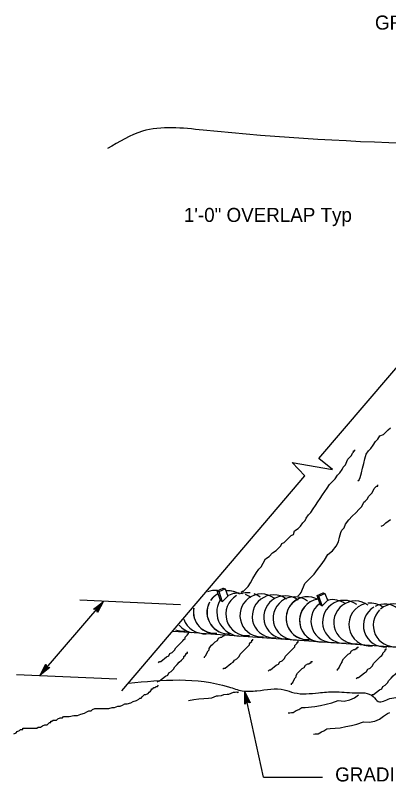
# Model space of a CAD drawing. Extents: x -893 to 867, y -474 to 712.
# Drawn here: x -435.7 to -249.9, y -164.7 to 217.2 of the extents above; entities that cross this region are included whole.
import ezdxf

# ---------------------------------------------------------------- set-up
doc = ezdxf.new("R2010")
doc.units = 0
for name, color, linetype in [('56 Stage 3 Anno', 7, 'Continuous'), ('57 Undefined', 7, 'Continuous'), ('60 Nongeo Data', 7, 'Continuous')]:
    doc.layers.add(name, color=color, linetype=linetype)

msp = doc.modelspace()

# ---------------------------------------------------------------- linework, layer by layer
at = {"layer": '56 Stage 3 Anno'}
for p, q in [((-321.47, -125.99), (-321.42, -119.94)), ((-321.42, -119.94), (-321.42, -119.94)), ((-321.42, -119.94), (-318.9, -125.44)), ((-321.18, -125.7), (-321.14, -121.26)), ((-321.13, -121.27), (-319.3, -125.28)), ((-320.35, -124.94), (-321.47, -125.99)), ((-321.47, -125.99), (-321.47, -125.99)), ((-320.88, -125.41), (-320.85, -122.6)), ((-320.85, -122.6), (-319.67, -125.19)), ((-320.58, -125.16), (-320.57, -123.93)), ((-320.57, -123.93), (-320.06, -125.03)), ((-318.9, -125.44), (-320.35, -124.94)), ((-318.9, -125.44), (-318.9, -125.44))]:
    msp.add_line(p, q, dxfattribs=at)
at = {"layer": '57 Undefined'}
for p, q in [((-396.85, -78.67), (-392.02, -75.02)), ((-396.45, -78.73), (-392.9, -76.06)), ((-392.91, -76.07), (-394.97, -79.97)), ((-392.02, -75.02), (-394.85, -80.37)), ((-395.34, -78.92), (-396.85, -78.67)), ((-396.85, -78.67), (-396.85, -78.67)), ((-396.03, -78.79), (-393.79, -77.09)), ((-395.66, -78.88), (-394.67, -78.13)), ((-394.85, -80.37), (-395.34, -78.92)), ((-394.67, -78.13), (-395.24, -79.21)), ((-393.79, -77.09), (-395.12, -79.61)), ((-394.85, -80.37), (-394.85, -80.37)), ((-423.33, -111.53), (-420.56, -106.16)), ((-422.46, -110.48), (-420.44, -106.56)), ((-420.56, -106.16), (-420.56, -106.16)), ((-420.56, -106.16), (-420.06, -107.6)), ((-418.54, -107.84), (-423.33, -111.53)), ((-418.95, -107.78), (-422.47, -110.49)), ((-421.59, -109.45), (-420.29, -106.91)), ((-419.37, -107.73), (-421.59, -109.45)), ((-420.72, -108.4), (-420.16, -107.32)), ((-419.74, -107.64), (-420.72, -108.4)), ((-420.06, -107.6), (-418.54, -107.84)), ((-418.54, -107.84), (-418.54, -107.84)), ((-423.33, -111.53), (-423.33, -111.53)), ((-312.23, -162.46), (-321.42, -119.94)), ((-312.23, -162.46), (-282.78, -162.46))]:
    msp.add_line(p, q, dxfattribs=at)
msp.add_lwpolyline([(-382.76, -119.36), (-291.53, -12.33), (-297.96, -5.67), (-277.8, -9.2), (-284.55, -3.71), (-165.73, 135.33)], dxfattribs=at)
at = {"layer": '60 Nongeo Data'}
for p, q in [((-332.19, -68.22), (-331.32, -68.61)), ((-335.18, -69.6), (-334.31, -69.99)), ((-285.45, -71.87), (-284.58, -72.26)), ((-282.46, -70.49), (-281.59, -70.88)), ((-423.33, -111.53), (-392.02, -75.02)), ((-353.58, -76.57), (-403.59, -74.29)), ((-357.19, -89.64), (-344.09, -90.55)), ((-342.98, -90.73), (-238.11, -98.15)), ((-385.16, -113.67), (-435.17, -111.39))]:
    msp.add_line(p, q, dxfattribs=at)
for points in [[(-265.14, -14.83), (-264.56, -14.25), (-263.98, -13.1), (-263.41, -10.79), (-262.83, -8.48), (-262.25, -6.18), (-261.68, -3.87), (-261.1, -1.56), (-259.94, 0.17), (-258.79, 1.33), (-257.64, 3.06), (-256.49, 4.79), (-255.33, 5.94), (-254.18, 7.67), (-252.45, 8.25), (-251.3, 9.4), (-250.14, 10.56), (-248.99, 11.71)], [(-323.23, -70.29), (-322.65, -69.71), (-322.07, -69.71), (-320.92, -68.56), (-319.77, -67.4), (-318.61, -65.67), (-317.46, -63.37), (-315.73, -60.48), (-314.58, -58.75), (-313.42, -57.6), (-312.27, -55.86), (-311.11, -53.56), (-309.38, -52.4), (-307.66, -50.67), (-305.92, -49.52), (-304.77, -48.36), (-303.62, -47.21), (-303.04, -46.06), (-301.89, -45.48), (-300.73, -44.32), (-299.58, -43.17), (-298.43, -42.02), (-297.27, -41.44), (-296.7, -39.71), (-294.97, -38.55), (-293.81, -37.4), (-292.66, -35.67), (-291.51, -34.52), (-290.93, -33.36), (-289.78, -31.63), (-288.62, -30.48), (-287.47, -28.75), (-286.32, -27.01), (-285.16, -25.28), (-284.01, -23.55), (-282.86, -21.82), (-281.7, -20.09), (-280.55, -18.36), (-279.4, -16.63), (-278.82, -16.05), (-277.67, -14.9), (-276.51, -13.74), (-275.36, -12.01), (-274.21, -10.86), (-273.05, -9.13), (-272.48, -7.97), (-271.32, -6.82), (-270.75, -5.09), (-270.17, -3.94), (-269.02, -2.78), (-268.44, -2.2), (-267.86, -1.05), (-267.29, -0.47), (-267.29, 0.1), (-266.71, 0.1), (-266.71, 0.68)], [(-295.08, -72.21), (-294.5, -71.63), (-293.92, -71.06), (-293.35, -70.48), (-292.77, -68.75), (-292.19, -67.6), (-291.62, -65.86), (-290.46, -64.71), (-287, -61.25), (-285.27, -58.94), (-283.54, -56.63), (-281.81, -54.32), (-280.08, -51.44), (-277.77, -49.71), (-276.04, -47.4), (-274.89, -45.09), (-274.31, -42.78), (-273.74, -40.48), (-273.16, -39.32), (-272.01, -38.17), (-271.43, -36.44), (-269.7, -34.13), (-267.97, -32.4), (-266.24, -30.67), (-264.51, -28.94), (-263.36, -27.78), (-262.78, -26.63), (-262.2, -25.48), (-261.63, -24.9), (-260.47, -23.74), (-259.9, -22.59), (-258.74, -21.44), (-258.17, -20.86), (-257.59, -19.71), (-257.01, -18.55), (-256.44, -17.97), (-255.86, -17.4), (-255.28, -17.4), (-255.28, -16.82)], [(-253.53, -37.42), (-252.37, -36.84), (-251.22, -35.69), (-248.91, -33.96)], [(-333.58, -74.42), (-335.18, -69.6), (-332.19, -68.22), (-332.07, -68.27)], [(-332.71, -74.8), (-334.31, -69.99), (-331.32, -68.61), (-329.91, -72.25)], [(-333.58, -74.42), (-332.67, -74.86), (-329.99, -72.19)], [(-283.85, -76.69), (-285.45, -71.87), (-282.46, -70.49), (-282.34, -70.54)], [(-282.98, -77.07), (-284.58, -72.26), (-281.59, -70.88), (-280.18, -74.52)], [(-283.85, -76.69), (-282.93, -77.13), (-280.26, -74.46)], [(-364.51, -105.42), (-363.94, -104.84), (-363.36, -104.84), (-360.48, -102.54), (-359.32, -101.96), (-358.75, -100.81), (-357.59, -100.23), (-356.44, -99.08), (-355.86, -97.92), (-354.71, -96.77), (-353.55, -95.61), (-352.4, -94.46), (-351.82, -93.88), (-351.25, -93.31), (-351.25, -92.73), (-350.67, -92.15), (-350.09, -91.57), (-350.09, -91), (-349.52, -91), (-349.52, -90.42)], [(-341.5, -103), (-341.5, -102.42), (-340.92, -101.84), (-340.35, -100.69), (-339.77, -99.54), (-339.19, -98.96), (-339.19, -98.38), (-338.62, -97.23), (-338.04, -96.65), (-337.46, -96.07), (-336.31, -94.92), (-335.16, -94.34), (-334.58, -93.19), (-333.43, -92.61), (-332.85, -92.61), (-332.27, -92.04), (-331.7, -92.04), (-331.7, -91.46), (-331.12, -91.46)], [(-332.45, -108.65), (-331.87, -108.07), (-331.29, -108.07), (-328.41, -105.77), (-327.26, -105.19), (-326.68, -104.04), (-325.53, -103.46), (-324.37, -102.3), (-323.8, -101.15), (-322.64, -100), (-321.49, -98.84), (-320.34, -97.69), (-319.76, -97.11), (-319.18, -96.54), (-319.18, -95.96), (-318.61, -95.38), (-318.03, -94.8), (-318.03, -94.23), (-317.45, -94.23), (-317.45, -93.65)], [(-309.84, -109.57), (-309.26, -109), (-308.69, -109), (-305.8, -106.69), (-304.65, -106.11), (-304.07, -104.96), (-302.92, -104.38), (-301.77, -103.23), (-301.19, -102.07), (-300.04, -100.92), (-298.88, -99.77), (-297.73, -98.61), (-297.15, -98.03), (-296.58, -97.46), (-296.58, -96.88), (-296, -96.3), (-295.42, -95.73), (-295.42, -95.15), (-294.85, -95.15), (-294.85, -94.57)], [(-275.29, -109.23), (-275.29, -108.65), (-274.72, -108.07), (-274.14, -106.92), (-273.56, -105.76), (-272.99, -105.19), (-272.99, -104.61), (-272.41, -103.46), (-271.83, -102.88), (-271.26, -102.3), (-270.1, -101.15), (-268.95, -100.57), (-268.37, -99.42), (-267.22, -98.84), (-266.64, -98.84), (-266.07, -98.26), (-265.49, -98.26), (-265.49, -97.69), (-264.91, -97.69)], [(-266.01, -113.27), (-265.43, -112.69), (-264.86, -112.69), (-261.97, -110.38), (-260.82, -109.8), (-260.24, -108.65), (-259.09, -108.07), (-257.94, -106.92), (-257.36, -105.76), (-256.21, -104.61), (-255.05, -103.46), (-253.9, -102.3), (-253.32, -101.73), (-252.75, -101.15), (-252.75, -100.57), (-252.17, -99.99), (-251.59, -99.42), (-251.59, -98.84), (-251.02, -98.84), (-251.02, -98.26)], [(-365.05, -115), (-364.48, -114.42), (-363.9, -114.42), (-361.02, -112.11), (-359.86, -111.54), (-359.29, -110.38), (-358.13, -109.81), (-356.98, -108.65), (-356.4, -107.5), (-355.25, -106.35), (-354.09, -105.19), (-352.94, -104.04), (-352.36, -103.46), (-351.79, -102.88), (-351.79, -102.31), (-351.21, -101.73), (-350.63, -101.15), (-350.63, -100.58), (-350.06, -100.58), (-350.06, -100)], [(-298.19, -116.4), (-298.19, -115.82), (-297.62, -115.24), (-297.04, -114.09), (-296.46, -112.94), (-295.89, -112.36), (-295.89, -111.78), (-295.31, -110.63), (-294.73, -110.05), (-294.16, -109.47), (-293, -108.32), (-291.85, -107.74), (-291.27, -106.59), (-290.12, -106.01), (-289.54, -106.01), (-288.97, -105.43), (-288.39, -105.43), (-288.39, -104.86), (-287.81, -104.86)], [(-258.5, -121.82), (-257.92, -121.24), (-257.34, -121.24), (-254.46, -118.93), (-253.31, -118.35), (-252.73, -117.2), (-251.57, -116.62), (-250.42, -115.47), (-249.85, -114.31), (-248.69, -113.16), (-247.54, -112.01), (-246.38, -110.85), (-245.81, -110.28), (-245.23, -109.7), (-245.23, -109.12), (-244.65, -108.54), (-244.08, -107.97), (-244.08, -107.39), (-243.5, -107.39), (-243.5, -106.81)], [(-436.56, -140.9), (-435.4, -140.32), (-434.83, -139.74), (-433.67, -139.16), (-433.1, -138.59), (-432.52, -138.59), (-431.94, -138.59), (-431.94, -138.01), (-431.36, -138.01), (-430.21, -138.01), (-428.48, -138.01), (-426.75, -138.01), (-425.02, -138.01), (-424.44, -137.43), (-423.87, -137.43), (-423.29, -137.43), (-422.14, -136.86), (-420.98, -136.28), (-419.83, -136.28), (-419.25, -135.7), (-418.68, -135.13), (-418.1, -135.13), (-418.1, -134.55), (-417.52, -134.55), (-416.95, -133.97), (-415.79, -133.97), (-415.22, -133.97), (-414.64, -133.4), (-413.49, -132.82), (-412.91, -132.82), (-412.33, -132.82), (-411.76, -132.24), (-410.6, -132.24), (-408.87, -132.24), (-406.57, -131.66), (-404.84, -131.66), (-403.11, -131.09), (-401.38, -130.51), (-400.22, -129.93), (-399.07, -129.36), (-397.92, -129.36), (-397.34, -128.78), (-396.19, -128.2), (-395.03, -128.2), (-393.3, -128.2), (-392.15, -128.2), (-390.42, -128.2), (-389.27, -128.2), (-387.54, -127.63), (-386.38, -127.63), (-384.65, -127.05), (-383.5, -127.05), (-382.35, -126.47), (-381.19, -125.89), (-380.04, -125.89), (-378.31, -125.32), (-377.16, -124.74), (-375.42, -124.16), (-374.27, -123.59), (-373.69, -123.01), (-373.12, -123.01), (-372.54, -122.43), (-371.39, -121.28), (-370.81, -121.28), (-369.66, -120.7), (-369.08, -120.12), (-368.5, -119.55), (-367.93, -118.97), (-367.93, -118.39), (-367.35, -118.39), (-366.77, -117.82), (-366.2, -117.82), (-365.62, -117.24), (-365.04, -117.24), (-364.47, -116.66)], [(-349.6, -124.28), (-346.84, -123.66), (-344.4, -123.47), (-341.96, -123.28), (-339.52, -123.09), (-337.89, -122.96), (-336.7, -122.46), (-335.52, -121.95), (-334.7, -121.89), (-333.08, -121.76), (-331.89, -121.26), (-330.26, -121.13), (-329.45, -121.07), (-328.26, -120.56), (-327.07, -120.06), (-326.26, -120), (-325.45, -119.93), (-325.01, -120.31), (-324.63, -119.87)], [(-299.85, -130.36), (-299.04, -130.29), (-298.22, -130.23), (-297.41, -130.16), (-295.85, -129.22), (-294.66, -128.72), (-293.1, -127.78), (-291.47, -127.65), (-286.59, -127.26), (-283.77, -126.63), (-280.96, -126), (-278.15, -125.37), (-274.96, -124.3), (-272.08, -124.48), (-269.26, -123.85), (-266.89, -122.85), (-264.95, -121.47), (-264.81, -121.36)], [(-287.33, -140.96), (-286.52, -140.89), (-285.7, -140.83), (-284.89, -140.76), (-283.33, -139.82), (-282.14, -139.32), (-280.57, -138.38), (-278.95, -138.25), (-274.07, -137.87), (-271.25, -137.23), (-268.44, -136.6), (-265.63, -135.97), (-262.44, -134.9), (-259.56, -135.08), (-256.74, -134.45), (-254.37, -133.45), (-252.43, -132.07), (-250.49, -130.69), (-249.3, -130.18)]]:
    msp.add_lwpolyline(points, dxfattribs=at)
for centre, radius, start, end in [((-336.43, -80.1), 10.69, 83.0379, 109.8583), ((-329.67, -80.29), 10.69, 131.117, 146.9014), ((-329.63, -80.31), 10.69, 119.621, 146.4343), ((-320.25, -81.24), 10.69, 119.9432, 275.4694), ((-329.63, -80.31), 10.69, 58.8661, 95.5779), ((-329.67, -80.29), 10.69, 58.372, 94.7613), ((-324.92, -81.45), 10.69, 78.0169, 116.1834), ((-313.24, -81.82), 10.69, 52.97, 275.4694), ((-320.25, -81.24), 10.69, 82.5645, 108.3085), ((-324.92, -81.45), 10.69, 52.97, 69.6178), ((-307.12, -82.29), 10.69, 52.97, 275.4694), ((-320.25, -81.24), 10.69, 52.97, 71.4665), ((-301.35, -82.75), 10.69, 52.97, 275.4694), ((-290.28, -83.23), 10.69, 60.4953, 275.4694), ((-290.22, -83.22), 10.69, 89.5224, 275.4694), ((-329.67, -80.29), 10.69, 151.5211, 275.4694), ((-329.63, -80.31), 10.69, 151.5095, 275.4694), ((-323.49, -80.17), 11.93, 151.3947, 268.0248), ((-296.69, -83.27), 10.69, 52.97, 275.4694), ((-283.56, -84.33), 10.69, 121.8671, 275.4694), ((-283.55, -84.36), 10.69, 97.8215, 275.4694), ((-277.89, -84.65), 10.69, 126.7318, 275.4694), ((-272.1, -85), 10.69, 52.97, 275.4694), ((-277.89, -84.65), 10.69, 52.97, 102.3703), ((-266.47, -85.3), 10.69, 52.97, 275.4694), ((-258.98, -86.39), 10.69, 102.6942, 275.4694), ((-258.98, -86.39), 10.69, 52.97, 96.9839), ((-251.76, -86.85), 10.69, 52.97, 116.854), ((-246.85, -86.74), 10.69, 52.97, 131.6107), ((-336.43, -80.1), 10.69, 170.0619, 275.4694), ((-336.37, -80.05), 10.69, 170.0894, 275.4694), ((-251.76, -86.85), 10.69, 120.5258, 275.4694), ((-246.85, -86.74), 10.69, 134.5523, 275.4694), ((-341.75, -80.2), 10.69, 199.0395, 275.4694), ((-345.96, -79.82), 10.69, 219.9409, 259.4839), ((-352.24, -78.96), 10.69, 249.6821, 275.4694), ((-341.82, -80.28), 10.69, 264.2017, 275.4694)]:
    msp.add_arc(centre, radius, start, end, dxfattribs=at)
for points in [[(102.9, 169.14), (-342.21, 159.96), (-372.49, 159.42), (-389.8, 150.78)], [(-379.48, -115.51), (-329.54, -117.43), (-322.73, -119.37), (-315.43, -119.37), (-301.81, -118.89), (-296.95, -120.35), (-284.78, -120.35), (-277, -119.86), (-266.78, -120.35), (-257.53, -122.29), (-255.1, -124.73), (-249.26, -123.27), (-241.48, -123.27), (-220.55, -124.73), (-216.66, -123.75), (-211.31, -125.7), (-201.09, -126.67), (-195.25, -126.19), (-186.98, -124.73), (-178.71, -126.67), (-172.38, -128.13), (-161.19, -128.13), (-151.46, -126.67), (-143.19, -126.67), (-139.78, -129.11), (-134.92, -129.11), (-126.65, -129.59), (-121.3, -128.13), (-114.97, -128.62), (-103.78, -129.59), (-99.4, -128.62), (-92.59, -130.08), (-78.98, -130.44)]]:
    msp.add_spline(points, degree=3, dxfattribs=at)

# ---------------------------------------------------------------- texts
at = {"layer": '57 Undefined'}
for s, p in [('GRADING CONFORM', (-256.68, 210.07)), ('1\'-0" OVERLAP Typ', (-351.83, 114.22)), ('GRADING CONFORM', (-276.5, -164.56))]:
    msp.add_text(s, height=7, rotation=360, dxfattribs=at).set_placement(p)

doc.saveas('drawing.dxf')
